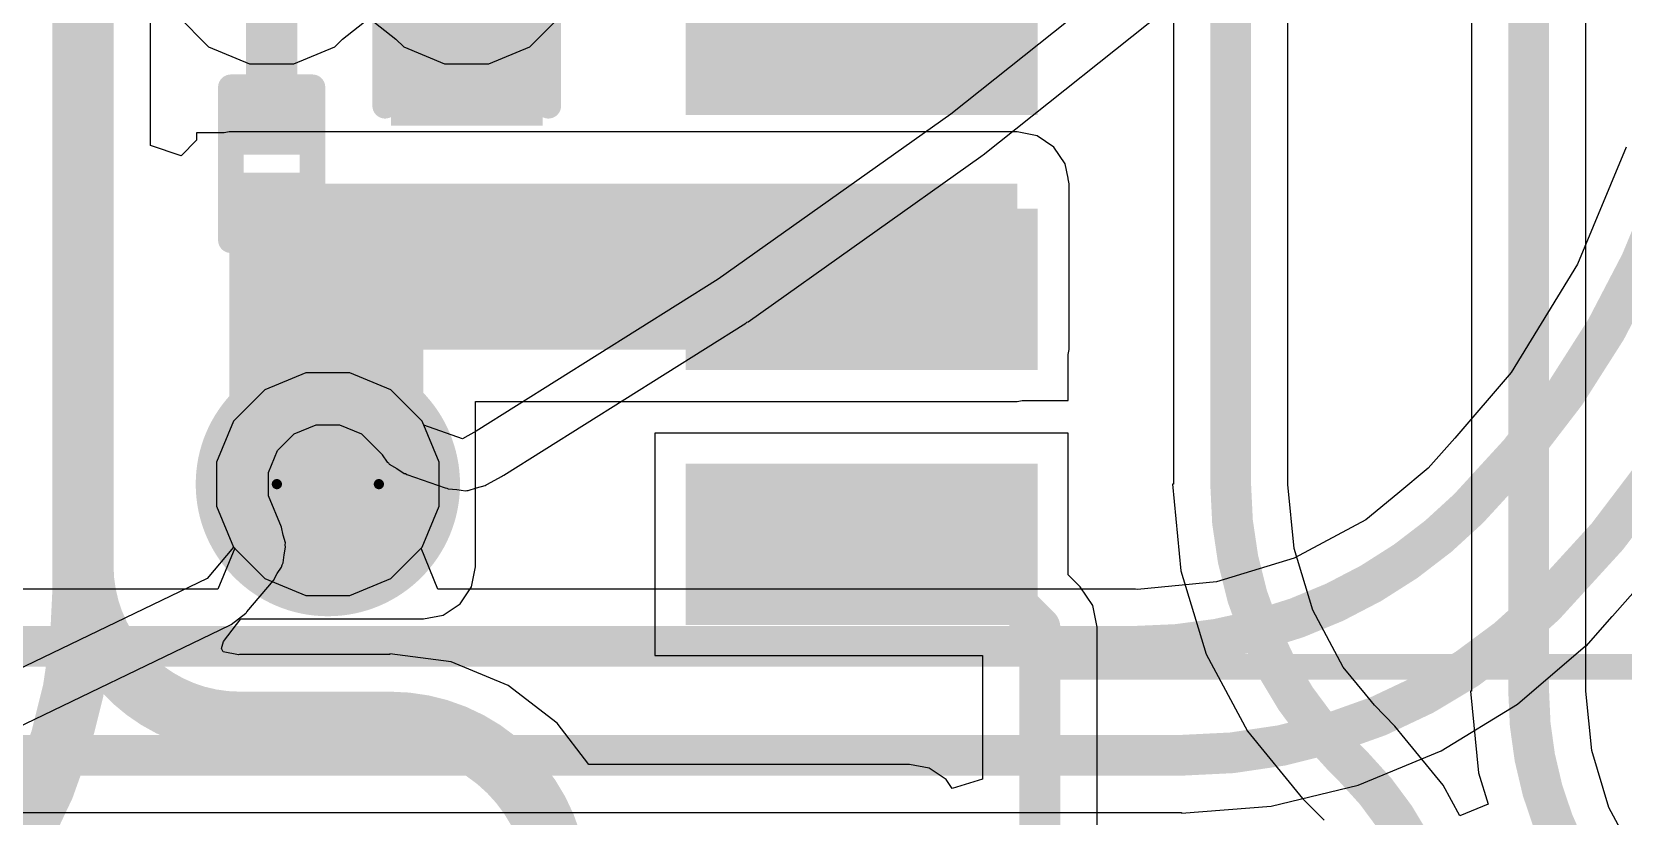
# Model space of a CAD drawing. Header units: inches. Extents: x -30 to 282, y -86 to 78.
# Drawn here: x 20.75 to 28.68, y -69.01 to -65.1 of the extents above; entities that cross this region are included whole.
import ezdxf

# ---------------------------------------------------------------- set-up
doc = ezdxf.new("R2010")
doc.units = ezdxf.units.IN
for name, color, linetype in [('Board Outline', 216, 'Continuous'), ('Bottom Layer', 5, 'Continuous'), ('Drill Drawing', 1, 'Continuous'), ('GND 01', 76, 'Continuous'), ('GND 02', 16, 'Continuous'), ('PWR', 156, 'Continuous'), ('SIG 01', 90, 'Continuous'), ('Top Layer', 1, 'Continuous'), ('Top Overlay', 2, 'Continuous'), ('Top Paste', 8, 'Continuous'), ('Top Solder', 216, 'Continuous'), ('Via Holes', 16, 'Continuous')]:
    doc.layers.add(name, color=color, linetype=linetype)

# ---------------------------------------------------------------- blocks, each defined once
blk = doc.blocks.new('SOIC_8_0_154___3_90___W______40')
at = {"layer": 'Top Layer'}
for points in [[(-3.475, 1.605), (-3.475, 2.205), (-1.925, 2.205), (-1.925, 1.605)], [(1.925, 1.605), (1.925, 2.205), (3.475, 2.205), (3.475, 1.605)], [(-3.475, 0.335), (-3.475, 0.935), (-1.925, 0.935), (-1.925, 0.335)], [(1.925, 0.335), (1.925, 0.935), (3.475, 0.935), (3.475, 0.335)], [(-3.475, -0.935), (-3.475, -0.335), (-1.925, -0.335), (-1.925, -0.935)], [(1.925, -0.935), (1.925, -0.335), (3.475, -0.335), (3.475, -0.935)], [(-3.475, -2.205), (-3.475, -1.605), (-1.925, -1.605), (-1.925, -2.205)], [(1.925, -2.205), (1.925, -1.605), (3.475, -1.605), (3.475, -2.205)]]:
    blk.add_hatch(color=1, dxfattribs=at).paths.add_polyline_path(points)
at = {"layer": 'Top Overlay'}
blk.add_hatch(color=2, dxfattribs=at).paths.add_polyline_path([(-1.8382, 1.6256), (-1.4826, 1.6256), (-1.4826, 2.2098), (-1.8382, 2.2098)])
at = {"layer": 'Top Paste'}
for points in [[(-3.475, 1.605), (-3.475, 2.205), (-1.925, 2.205), (-1.925, 1.605)], [(1.925, 1.605), (1.925, 2.205), (3.475, 2.205), (3.475, 1.605)], [(-3.475, 0.335), (-3.475, 0.935), (-1.925, 0.935), (-1.925, 0.335)], [(1.925, 0.335), (1.925, 0.935), (3.475, 0.935), (3.475, 0.335)], [(-3.475, -0.935), (-3.475, -0.335), (-1.925, -0.335), (-1.925, -0.935)], [(1.925, -0.935), (1.925, -0.335), (3.475, -0.335), (3.475, -0.935)], [(-3.475, -2.205), (-3.475, -1.605), (-1.925, -1.605), (-1.925, -2.205)], [(1.925, -2.205), (1.925, -1.605), (3.475, -1.605), (3.475, -2.205)]]:
    blk.add_hatch(color=8, dxfattribs=at).paths.add_polyline_path(points)
at = {"layer": 'Top Solder'}
for points in [[(-3.5766, 1.5034), (-3.5766, 2.3066), (-1.8234, 2.3066), (-1.8234, 1.5034)], [(1.8234, 1.5034), (1.8234, 2.3066), (3.5766, 2.3066), (3.5766, 1.5034)], [(-3.5766, 0.2334), (-3.5766, 1.0366), (-1.8234, 1.0366), (-1.8234, 0.2334)], [(1.8234, 0.2334), (1.8234, 1.0366), (3.5766, 1.0366), (3.5766, 0.2334)], [(-3.5766, -1.0366), (-3.5766, -0.2334), (-1.8234, -0.2334), (-1.8234, -1.0366)], [(1.8234, -1.0366), (1.8234, -0.2334), (3.5766, -0.2334), (3.5766, -1.0366)], [(-3.5766, -2.3066), (-3.5766, -1.5034), (-1.8234, -1.5034), (-1.8234, -2.3066)], [(1.8234, -2.3066), (1.8234, -1.5034), (3.5766, -1.5034), (3.5766, -2.3066)]]:
    blk.add_hatch(color=216, dxfattribs=at).paths.add_polyline_path(points)
at = {"layer": 'Top Overlay', "const_width": 0.127}
for points in [[(-1.8288, 2.5146), (1.8034, 2.5146)], [(-3.794, 2.0574), (-3.667, 1.9304)], [(-3.794, 1.8034), (-3.794, 2.0574)], [(-3.794, 1.8034), (-3.667, 1.9304)], [(-1.8288, -2.5146), (1.8034, -2.5146)]]:
    blk.add_lwpolyline(points, dxfattribs=at)
at = {"layer": 'Top Overlay', "const_width": 0.0635}
for points in [[(-1.8605, 2.5146, 1), (-1.7971, 2.5146, 1)], [(1.7716, 2.5146, 1), (1.8352, 2.5146, 1)], [(-3.8258, 2.0574, 1), (-3.7623, 2.0574, 1)], [(-3.8258, 2.0574, 1), (-3.7623, 2.0574, 1)], [(-3.6988, 1.9304, 1), (-3.6353, 1.9304, 1)], [(-3.6988, 1.9304, 1), (-3.6353, 1.9304, 1)], [(-3.8258, 1.8034, 1), (-3.7623, 1.8034, 1)], [(-3.8258, 1.8034, 1), (-3.7623, 1.8034, 1)], [(-1.8605, -2.5146, 1), (-1.7971, -2.5146, 1)], [(1.7716, -2.5146, 1), (1.8352, -2.5146, 1)]]:
    blk.add_lwpolyline(points, format="xyb", close=True, dxfattribs=at)
blk = doc.blocks.new('C___0402_51')
at = {"layer": 'Top Layer'}
for points in [[(-0.6985, -0.3175), (-0.6985, 0.3175), (-0.2413, 0.3175), (-0.2413, -0.3175)], [(0.2413, -0.3175), (0.2413, 0.3175), (0.6985, 0.3175), (0.6985, -0.3175)]]:
    blk.add_hatch(color=1, dxfattribs=at).paths.add_polyline_path(points)
at = {"layer": 'Top Paste'}
for points in [[(-0.6985, -0.3175), (-0.6985, 0.3175), (-0.2413, 0.3175), (-0.2413, -0.3175)], [(0.2413, -0.3175), (0.2413, 0.3175), (0.6985, 0.3175), (0.6985, -0.3175)]]:
    blk.add_hatch(color=8, dxfattribs=at).paths.add_polyline_path(points)
at = {"layer": 'Top Solder'}
for points in [[(-0.7585, -0.3775), (-0.7585, 0.3775), (-0.1813, 0.3775), (-0.1813, -0.3775)], [(0.1813, -0.3775), (0.1813, 0.3775), (0.7585, 0.3775), (0.7585, -0.3775)]]:
    blk.add_hatch(color=216, dxfattribs=at).paths.add_polyline_path(points)
at = {"layer": 'Top Overlay', "const_width": 0.127}
for points in [[(-0.7874, 0.4064), (-0.2794, 0.4064)], [(-0.7874, 0.4064), (-0.7874, -0.4064)], [(0.2794, 0.4064), (0.7874, 0.4064)], [(0.7874, 0.4064), (0.7874, -0.4064)], [(-0.7874, -0.4064), (-0.2794, -0.4064)], [(0.2794, -0.4064), (0.7874, -0.4064)]]:
    blk.add_lwpolyline(points, dxfattribs=at)
at = {"layer": 'Top Overlay', "const_width": 0.0635}
for points in [[(-0.8191, 0.4064, 1), (-0.7556, 0.4064, 1)], [(-0.8191, 0.4064, 1), (-0.7556, 0.4064, 1)], [(-0.3111, 0.4064, 1), (-0.2477, 0.4064, 1)], [(0.2477, 0.4064, 1), (0.3111, 0.4064, 1)], [(0.7556, 0.4064, 1), (0.8191, 0.4064, 1)], [(0.7556, 0.4064, 1), (0.8191, 0.4064, 1)], [(-0.8191, -0.4064, 1), (-0.7556, -0.4064, 1)], [(-0.8191, -0.4064, 1), (-0.7556, -0.4064, 1)], [(-0.3111, -0.4064, 1), (-0.2477, -0.4064, 1)], [(0.2477, -0.4064, 1), (0.3111, -0.4064, 1)], [(0.7556, -0.4064, 1), (0.8191, -0.4064, 1)], [(0.7556, -0.4064, 1), (0.8191, -0.4064, 1)]]:
    blk.add_lwpolyline(points, format="xyb", close=True, dxfattribs=at)
blk = doc.blocks.new('DSN0603_2_57')
at = {"layer": 'Top Layer'}
for points in [[(-0.3, 0.12), (-0.1, 0.12), (-0.1, -0.12), (-0.3, -0.12)], [(0.1, 0.12), (0.3, 0.12), (0.3, -0.12), (0.1, -0.12)]]:
    blk.add_hatch(color=1, dxfattribs=at).paths.add_polyline_path(points)
at = {"layer": 'Top Paste'}
for points in [[(-0.3, 0.12), (-0.1, 0.12), (-0.1, -0.12), (-0.3, -0.12)], [(0.1, 0.12), (0.3, 0.12), (0.3, -0.12), (0.1, -0.12)]]:
    blk.add_hatch(color=8, dxfattribs=at).paths.add_polyline_path(points)
at = {"layer": 'Top Solder'}
for points in [[(-0.355, 0.175), (-0.045, 0.175), (-0.045, -0.175), (-0.355, -0.175)], [(0.045, 0.175), (0.355, 0.175), (0.355, -0.175), (0.045, -0.175)]]:
    blk.add_hatch(color=216, dxfattribs=at).paths.add_polyline_path(points)
at = {"layer": 'Top Overlay', "const_width": 0.127}
for points in [[(0.381, 0.2032), (-0.381, 0.2032)], [(-0.381, -0.2032), (-0.381, 0.2032)], [(0.381, -0.2032), (0.381, 0.2032)], [(0.381, -0.2032), (-0.381, -0.2032)]]:
    blk.add_lwpolyline(points, dxfattribs=at)
at = {"layer": 'Top Overlay', "const_width": 0.0635}
for points in [[(-0.4128, 0.2032, 1), (-0.3493, 0.2032, 1)], [(-0.4128, 0.2032, 1), (-0.3493, 0.2032, 1)], [(0.3493, 0.2032, 1), (0.4128, 0.2032, 1)], [(0.3493, 0.2032, 1), (0.4128, 0.2032, 1)], [(-0.4128, -0.2032, 1), (-0.3493, -0.2032, 1)], [(-0.4128, -0.2032, 1), (-0.3493, -0.2032, 1)], [(0.3493, -0.2032, 1), (0.4128, -0.2032, 1)], [(0.3493, -0.2032, 1), (0.4128, -0.2032, 1)]]:
    blk.add_lwpolyline(points, format="xyb", close=True, dxfattribs=at)

msp = doc.modelspace()

# ---------------------------------------------------------------- hatches: boundary and pattern name
at = {"layer": 'Bottom Layer'}
h = msp.add_hatch(color=5, dxfattribs=at)
edge = h.paths.add_edge_path()
edge.add_arc((22.2254, -67.3565), 0.3, 0, 360)
at = {"layer": 'GND 01'}
h = msp.add_hatch(color=76, dxfattribs=at)
edge = h.paths.add_edge_path()
edge.add_arc((22.2254, -67.3565), 0.658, 0, 360)
at = {"layer": 'GND 02'}
h = msp.add_hatch(color=16, dxfattribs=at)
edge = h.paths.add_edge_path()
edge.add_arc((22.2254, -67.3565), 0.658, 0, 360)
at = {"layer": 'PWR'}
h = msp.add_hatch(color=156, dxfattribs=at)
edge = h.paths.add_edge_path()
edge.add_arc((22.2254, -67.3565), 0.3, 0, 360)
at = {"layer": 'SIG 01'}
h = msp.add_hatch(color=90, dxfattribs=at)
edge = h.paths.add_edge_path()
edge.add_arc((22.2254, -67.3565), 0.3, 0, 360)
at = {"layer": 'Top Layer'}
for points in [[(21.7343, -67.7691), (22.7008, -67.7691), (22.7008, -65.8606), (21.7343, -65.8606)], [(21.7343, -66.6865), (25.6579, -66.6865), (25.6579, -65.8606), (21.7343, -65.8606)]]:
    msp.add_hatch(color=1, dxfattribs=at).paths.add_polyline_path(points)
h = msp.add_hatch(color=1, dxfattribs=at)
edge = h.paths.add_edge_path()
edge.add_arc((22.2254, -67.3565), 0.3, 0, 360)
at = {"layer": 'Via Holes'}
h = msp.add_hatch(color=7, dxfattribs=at)
edge = h.paths.add_edge_path()
edge.add_arc((22.2254, -67.3565), 0.15, 0, 360)

# ---------------------------------------------------------------- linework, layer by layer
at = {"layer": 'Board Outline', "const_width": 0.254}
msp.add_lwpolyline([(37.4947, -16.4465, -2.502525), (-17.2929, -16.4465)], format="xyb", dxfattribs=at)
at = {"layer": 'Bottom Layer'}
for p, q in [((22.1152, -66.8025), (21.9116, -66.8868)), ((22.3356, -66.8025), (22.1152, -66.8025)), ((22.5393, -66.8868), (22.3356, -66.8025)), ((21.9116, -66.8868), (21.7558, -67.0427)), ((22.6951, -67.0427), (22.5393, -66.8868)), ((21.7558, -67.0427), (21.6714, -67.2463)), ((22.7794, -67.2463), (22.6951, -67.0427)), ((21.6714, -67.2463), (21.6714, -67.4667)), ((22.7794, -67.4667), (22.7794, -67.2463)), ((21.6714, -67.4667), (21.7558, -67.6703)), ((22.6951, -67.6703), (22.7794, -67.4667)), ((21.7558, -67.6703), (21.9116, -67.8261)), ((22.5393, -67.8261), (22.6951, -67.6703)), ((21.9116, -67.8261), (22.1152, -67.9105)), ((22.3356, -67.9105), (22.5393, -67.8261)), ((22.1152, -67.9105), (22.3356, -67.9105))]:
    msp.add_line(p, q, dxfattribs=at)
at = {"layer": 'Drill Drawing'}
for points, const_width in [([(22.4794, -67.3565, 1), (21.9714, -67.3565, 1)], 0.0508), ([(21.9587, -67.3565, 1), (21.9841, -67.3565, 1)], 0.0254), ([(22.4667, -67.3565, 1), (22.4921, -67.3565, 1)], 0.0254)]:
    msp.add_lwpolyline(points, format="xyb", close=True, dxfattribs=dict(at, const_width=const_width))
at = {"layer": 'PWR'}
for p, q in [((26.4393, -64.627), (25.3278, -65.5134)), ((25.4892, -65.7159), (26.6008, -64.8295)), ((21.4759, -65.0231), (21.6318, -65.179)), ((22.2985, -65.1399), (22.4312, -65.0357)), ((22.4312, -65.0357), (22.564, -65.1399)), ((23.2307, -65.179), (23.3865, -65.0231)), ((21.6318, -65.179), (21.8354, -65.2633)), ((22.0558, -65.2633), (22.2594, -65.179)), ((22.2594, -65.179), (22.2985, -65.1399)), ((22.564, -65.1399), (22.6031, -65.179)), ((22.6031, -65.179), (22.8067, -65.2633)), ((23.0271, -65.2633), (23.2307, -65.179)), ((21.8354, -65.2633), (22.0558, -65.2633)), ((22.8067, -65.2633), (23.0271, -65.2633)), ((25.3278, -65.5134), (24.1682, -66.3362)), ((24.3181, -66.5474), (25.4776, -65.7246)), ((25.4776, -65.7246), (25.4827, -65.7193)), ((25.4827, -65.7193), (25.4892, -65.7159)), ((24.1682, -66.3362), (22.9644, -67.0926)), ((23.1022, -67.3119), (24.306, -66.5554)), ((24.306, -66.5554), (24.3114, -66.5504)), ((24.3114, -66.5504), (24.3181, -66.5474)), ((22.1152, -66.8025), (21.9116, -66.8868)), ((22.3356, -66.8025), (22.1152, -66.8025)), ((22.5393, -66.8868), (22.3356, -66.8025)), ((21.9116, -66.8868), (21.7558, -67.0427)), ((22.6951, -67.0427), (22.5393, -66.8868)), ((21.7558, -67.0427), (21.6714, -67.2463)), ((21.9753, -67.1893), (22.0583, -67.1064)), ((22.0583, -67.1064), (22.1668, -67.0614)), ((22.1668, -67.0614), (22.2841, -67.0614)), ((22.2841, -67.0614), (22.3926, -67.1064)), ((22.3926, -67.1064), (22.4957, -67.2095)), ((22.7038, -67.0635), (22.6951, -67.0427)), ((22.8955, -67.1306), (22.7038, -67.0635)), ((22.9644, -67.0926), (22.8955, -67.1306)), ((21.9304, -67.2978), (21.9753, -67.1893)), ((21.6714, -67.2463), (21.6714, -67.4667)), ((22.4957, -67.2095), (22.4965, -67.2106)), ((22.4965, -67.2106), (22.5206, -67.2467)), ((22.5206, -67.2467), (22.5268, -67.2507)), ((22.5268, -67.2507), (22.5312, -67.2566)), ((22.5312, -67.2566), (22.5686, -67.2787)), ((21.9304, -67.4151), (21.9304, -67.2978)), ((22.5686, -67.2787), (22.6047, -67.3028)), ((22.6047, -67.3028), (22.6119, -67.3042)), ((22.6119, -67.3042), (22.6182, -67.308)), ((22.6182, -67.308), (22.81, -67.3751)), ((23.0208, -67.3573), (23.0897, -67.3192)), ((23.0897, -67.3192), (23.0953, -67.3145)), ((23.0953, -67.3145), (23.1022, -67.3119)), ((21.995, -67.5712), (21.9304, -67.4151)), ((22.81, -67.3751), (22.8173, -67.3761)), ((22.8173, -67.3761), (22.8239, -67.3795)), ((22.8239, -67.3795), (22.8671, -67.3831)), ((22.8671, -67.3831), (22.9101, -67.3892)), ((22.9101, -67.3892), (22.9172, -67.3874)), ((22.9172, -67.3874), (22.9245, -67.388)), ((22.9245, -67.388), (22.9659, -67.3748)), ((22.9659, -67.3748), (23.0079, -67.364)), ((23.0079, -67.364), (23.0138, -67.3595)), ((23.0138, -67.3595), (23.0208, -67.3573)), ((21.6714, -67.4667), (21.7558, -67.6703)), ((22.0028, -67.61), (21.995, -67.5712)), ((22.0138, -67.6481), (22.0028, -67.61)), ((22.0126, -67.6592), (22.0138, -67.6481)), ((22.0148, -67.6703), (22.0126, -67.6592)), ((21.7558, -67.6703), (21.6245, -67.8263)), ((21.9972, -67.7583), (22.0027, -67.7485)), ((22.0027, -67.7485), (22.007, -67.7091)), ((22.007, -67.7091), (22.0148, -67.6703)), ((21.6245, -67.8263), (20.4391, -68.3972)), ((21.9539, -67.837), (21.973, -67.8023)), ((21.973, -67.8023), (21.995, -67.7694)), ((21.995, -67.7694), (21.9972, -67.7583)), ((21.8226, -67.9931), (21.9539, -67.837)), ((20.5515, -68.6305), (21.7368, -68.0597)), ((21.7368, -68.0597), (21.74, -68.0573)), ((21.74, -68.0573), (21.7438, -68.0562)), ((21.7438, -68.0562), (21.7802, -68.027)), ((21.7802, -68.027), (21.8176, -67.9989)), ((21.8176, -67.9989), (21.8196, -67.9955)), ((21.8196, -67.9955), (21.8226, -67.9931))]:
    msp.add_line(p, q, dxfattribs=at)
at = {"layer": 'SIG 01'}
for p, q in [((28.6895, -65.6785), (28.448, -66.2616)), ((28.448, -66.2616), (28.1182, -66.7998)), ((22.1152, -66.8025), (21.9116, -66.8868)), ((22.3356, -66.8025), (22.1152, -66.8025)), ((22.5393, -66.8868), (22.3356, -66.8025)), ((28.1182, -66.7998), (27.8377, -67.1282)), ((21.9116, -66.8868), (21.7558, -67.0427)), ((22.6951, -67.0427), (22.5393, -66.8868)), ((21.7558, -67.0427), (21.6714, -67.2463)), ((22.7794, -67.2463), (22.6951, -67.0427)), ((27.8377, -67.1282), (27.7045, -67.2762)), ((21.6714, -67.2463), (21.6714, -67.4667)), ((22.7794, -67.4667), (22.7794, -67.2463)), ((27.7045, -67.2762), (27.5539, -67.4032)), ((27.7045, -67.2762), (27.7045, -67.2762)), ((27.7045, -67.2762), (27.7045, -67.2762)), ((27.5539, -67.4032), (27.3941, -67.5343)), ((21.6714, -67.4667), (21.7558, -67.6703)), ((22.6951, -67.6703), (22.7794, -67.4667)), ((27.3941, -67.5343), (27.0375, -67.725)), ((28.6228, -68.0134), (28.954, -67.6357)), ((21.7616, -67.6761), (21.6774, -67.8793)), ((21.7558, -67.6703), (21.7616, -67.6761)), ((22.6893, -67.6761), (22.6951, -67.6703)), ((22.7735, -67.8793), (22.6893, -67.6761)), ((27.0375, -67.725), (26.6505, -67.8424)), ((21.6774, -67.8793), (5.7968, -67.8793)), ((26.2473, -67.8793), (22.7735, -67.8793)), ((26.2567, -67.8811), (26.2473, -67.8793)), ((26.6505, -67.8424), (26.2567, -67.8811)), ((28.4914, -68.1632), (28.621, -68.0154)), ((28.621, -68.0154), (28.6228, -68.0134)), ((28.6228, -68.0134), (28.6228, -68.0134)), ((28.1497, -68.4516), (28.4883, -68.1623)), ((28.4883, -68.1623), (28.4902, -68.1641)), ((28.4902, -68.1641), (28.4903, -68.1642)), ((28.4903, -68.1642), (28.4914, -68.1632)), ((27.7688, -68.685), (28.1497, -68.4516)), ((27.3561, -68.8559), (27.7688, -68.685)), ((26.9217, -68.9602), (27.3561, -68.8559)), ((14.4025, -68.9919), (26.4764, -68.9919)), ((26.4764, -68.9952), (26.9217, -68.9602)), ((26.4764, -68.9919), (26.4764, -68.9919)), ((26.4764, -68.9919), (26.4764, -68.9952))]:
    msp.add_line(p, q, dxfattribs=at)
at = {"layer": 'SIG 01', "const_width": 0.2032}
for points in [[(49.1943, -40.3772, -0.547166), (-1.847, -82.8228)], [(48.7738, -41.3414, -0.533794), (-1.0139, -82.5286)], [(22.4265, -60.7975, -0.26958), (2.9261, -63.6188)], [(29.1661, -64.4355, -0.198922), (27.9059, -67.4776)], [(29.7631, -64.6595, -0.184231), (28.2847, -67.9585)], [(27.9059, -67.4776, -0.198958), (26.2473, -68.1642)], [(28.2847, -67.9585, -0.198793), (26.4764, -68.707)], [(31.0579, -68.4854, -0.414214), (25.6869, -73.8564)]]:
    msp.add_lwpolyline(points, format="xyb", dxfattribs=at)
at = {"layer": 'SIG 01', "const_width": 0.1016}
for points in [[(27.8551, -67.4776, 1), (27.9567, -67.4776, 1)], [(27.8551, -67.4776, 1), (27.9567, -67.4776, 1)], [(28.2339, -67.9585, 1), (28.3355, -67.9585, 1)], [(28.2339, -67.9585, 1), (28.3355, -67.9585, 1)], [(26.1965, -68.1642, 1), (26.2981, -68.1642, 1)], [(26.1965, -68.1642, 1), (26.2981, -68.1642, 1)], [(26.4256, -68.707, 1), (26.5272, -68.707, 1)], [(26.4256, -68.707, 1), (26.5272, -68.707, 1)]]:
    msp.add_lwpolyline(points, format="xyb", close=True, dxfattribs=at)
at = {"layer": 'SIG 01', "const_width": 0.2032}
for points in [[(5.7968, -68.1642), (26.2473, -68.1642)], [(6.1112, -68.707), (26.4764, -68.707)]]:
    msp.add_lwpolyline(points, dxfattribs=at)
at = {"layer": 'Top Layer'}
for p, q in [((27.9197, -62.3079), (27.9197, -68.3876)), ((28.4895, -68.3876), (28.4895, -62.3079)), ((26.4359, -62.8548), (26.4359, -67.3565)), ((27.0057, -67.3565), (27.0057, -62.8548)), ((21.3425, -65.6705), (21.3425, -64.418)), ((21.7093, -65.6066), (21.5716, -65.6066)), ((21.5716, -65.6066), (21.5716, -65.6439)), ((21.7343, -65.6016), (21.7093, -65.6066)), ((25.6579, -65.6016), (21.7343, -65.6016)), ((25.757, -65.6213), (25.6579, -65.6016)), ((21.4949, -65.722), (21.3425, -65.6705)), ((21.5716, -65.6439), (21.4949, -65.722)), ((25.841, -65.6775), (25.757, -65.6213)), ((25.8971, -65.7615), (25.841, -65.6775)), ((25.9113, -65.8325), (25.8971, -65.7615)), ((25.9119, -65.8325), (25.9113, -65.8325)), ((25.9119, -65.8356), (25.9119, -65.8325)), ((25.9168, -65.8606), (25.9119, -65.8356)), ((25.9168, -66.6865), (25.9168, -65.8606)), ((25.9119, -66.7115), (25.9168, -66.6865)), ((25.9119, -66.9405), (25.9119, -66.7115)), ((22.9598, -67.7691), (22.9598, -66.9454)), ((22.9598, -66.9454), (25.6579, -66.9454)), ((25.6579, -66.9454), (25.6829, -66.9405)), ((25.6829, -66.9405), (25.9119, -66.9405)), ((25.9119, -67.1025), (23.8539, -67.1025)), ((23.8539, -67.1025), (23.8539, -68.2105)), ((25.9119, -67.8076), (25.9119, -67.1025)), ((26.4359, -67.3565), (26.4307, -67.3565)), ((26.4307, -67.3565), (26.4733, -67.7884)), ((27.0052, -67.3587), (27.0057, -67.3565)), ((27.0365, -67.6764), (27.0052, -67.3587)), ((27.1298, -67.984), (27.0365, -67.6764)), ((22.9401, -67.8682), (22.9598, -67.7691)), ((25.9722, -67.8679), (25.9119, -67.8076)), ((26.4733, -67.7884), (26.5993, -68.2038)), ((22.8839, -67.9522), (22.9401, -67.8682)), ((25.9722, -67.868), (25.9722, -67.8679)), ((26.034, -67.9604), (25.9722, -67.868)), ((22.7999, -68.0083), (22.8839, -67.9522)), ((26.0557, -68.0694), (26.034, -67.9604)), ((27.2814, -68.2675), (27.1298, -67.984)), ((21.705, -68.1409), (21.7927, -68.028)), ((21.7927, -68.028), (22.7008, -68.028)), ((22.7008, -68.028), (22.7999, -68.0083)), ((21.696, -68.1758), (21.705, -68.1409)), ((26.0557, -69.5083), (26.0557, -68.0694)), ((26.0557, -68.0694), (26.0557, -68.0694)), ((21.7039, -68.1918), (21.696, -68.1758)), ((21.78, -68.2069), (21.7039, -68.1918)), ((21.7858, -68.2057), (21.78, -68.2069)), ((22.5344, -68.2057), (21.7858, -68.2057)), ((22.8392, -68.2422), (22.5344, -68.2021)), ((22.5344, -68.2021), (22.5344, -68.2057)), ((23.8539, -68.2105), (25.4859, -68.2105)), ((25.4859, -68.2105), (25.4859, -68.8262)), ((26.5993, -68.2038), (26.8039, -68.5866)), ((23.1233, -68.3599), (22.8392, -68.2422)), ((27.3918, -68.4021), (27.2814, -68.2675)), ((23.3672, -68.5471), (23.1233, -68.3599)), ((27.437, -68.4567), (27.3918, -68.4021)), ((27.5384, -68.5627), (27.437, -68.4567)), ((27.9197, -68.3876), (27.9152, -68.3876)), ((27.9152, -68.3876), (27.9553, -68.7946)), ((28.4895, -68.3878), (28.4895, -68.3876)), ((28.5185, -68.6826), (28.4895, -68.3878)), ((23.5246, -68.7523), (23.3672, -68.5471)), ((26.8039, -68.5866), (27.0792, -68.9221)), ((27.5895, -68.625), (27.5384, -68.5627)), ((27.7792, -68.8562), (27.5895, -68.625)), ((28.6045, -68.9663), (28.5185, -68.6826)), ((25.1208, -68.7523), (23.5246, -68.7523)), ((25.2199, -68.772), (25.1208, -68.7523)), ((25.3039, -68.8281), (25.2199, -68.772)), ((25.3335, -68.8724), (25.3039, -68.8281)), ((25.4859, -68.8262), (25.3335, -68.8724)), ((27.8612, -69.0094), (27.7792, -68.8562)), ((27.9553, -68.7946), (28.0027, -68.9508)), ((27.0792, -68.9221), (27.0792, -68.9221)), ((27.0792, -68.9221), (27.1859, -69.0303)), ((28.0027, -68.9508), (27.8612, -69.0094)), ((28.7443, -69.2277), (28.6045, -68.9663))]:
    msp.add_line(p, q, dxfattribs=at)
for points, const_width in [([(26.7208, -67.3565), (26.7208, -62.3731)], 0.2032), ([(28.2046, -68.3876), (28.2046, -62.3079)], 0.2032), ([(21.0058, -67.7623), (21.0058, -63.8465)], 0.3048), ([(21.9456, -65.5355), (21.9456, -64.7093)], 0.254), ([(24.8829, -67.6565), (25.0813, -67.8549)], 0.2032), ([(21.0058, -67.8915), (21.0058, -67.7623)], 0.3048), ([(25.0813, -67.8549), (25.5563, -67.8549)], 0.2032), ([(25.5563, -67.8549), (25.7708, -68.0694)], 0.2032), ([(25.7708, -73.012), (25.7708, -68.0694)], 0.2032), ([(21.7858, -68.5424), (22.5344, -68.5424)], 0.3048), ([(27.2843, -68.717), (27.3343, -68.7669)], 0.2032)]:
    msp.add_lwpolyline(points, dxfattribs=dict(at, const_width=const_width))
for points, const_width in [([(21.8821, -65.5355, 1), (22.0091, -65.5355, 1)], 0.127), ([(26.67, -67.3565, 1), (26.7716, -67.3565, 1)], 0.1016), ([(26.67, -67.3565, 1), (26.7716, -67.3565, 1)], 0.1016), ([(24.8321, -67.6565, 1), (24.9337, -67.6565, 1)], 0.1016), ([(20.9296, -67.7623, 1), (21.082, -67.7623, 1)], 0.1524), ([(20.9296, -67.7623, 1), (21.082, -67.7623, 1)], 0.1524), ([(20.9296, -67.7623, 1), (21.082, -67.7623, 1)], 0.1524), ([(20.9296, -67.8915, 1), (21.082, -67.8915, 1)], 0.1524), ([(20.9296, -67.8915, 1), (21.082, -67.8915, 1)], 0.1524), ([(25.0305, -67.8549, 1), (25.1321, -67.8549, 1)], 0.1016), ([(25.0305, -67.8549, 1), (25.1321, -67.8549, 1)], 0.1016), ([(25.5055, -67.8549, 1), (25.6071, -67.8549, 1)], 0.1016), ([(25.5055, -67.8549, 1), (25.6071, -67.8549, 1)], 0.1016), ([(25.72, -68.0694, 1), (25.8216, -68.0694, 1)], 0.1016), ([(25.72, -68.0694, 1), (25.8216, -68.0694, 1)], 0.1016), ([(28.1538, -68.3876, 1), (28.2554, -68.3876, 1)], 0.1016), ([(28.1538, -68.3876, 1), (28.2554, -68.3876, 1)], 0.1016), ([(21.7096, -68.5424, 1), (21.862, -68.5424, 1)], 0.1524), ([(21.7096, -68.5424, 1), (21.862, -68.5424, 1)], 0.1524), ([(22.4582, -68.5424, 1), (22.6106, -68.5424, 1)], 0.1524), ([(22.4582, -68.5424, 1), (22.6106, -68.5424, 1)], 0.1524), ([(27.2335, -68.717, 1), (27.3351, -68.717, 1)], 0.1016), ([(27.2335, -68.717, 1), (27.3351, -68.717, 1)], 0.1016), ([(27.2835, -68.7669, 1), (27.3851, -68.7669, 1)], 0.1016), ([(27.2835, -68.7669, 1), (27.3851, -68.7669, 1)], 0.1016)]:
    msp.add_lwpolyline(points, format="xyb", close=True, dxfattribs=dict(at, const_width=const_width))
for points, const_width in [([(27.2843, -68.717, -0.198912), (26.7208, -67.3565)], 0.2032), ([(21.7858, -68.5424, -0.414214), (21.0058, -67.7623)], 0.3048), ([(21.0058, -67.8915, -0.198912), (20.2618, -69.6875)], 0.3048), ([(30.0017, -70.1846, -0.414214), (28.2046, -68.3876)], 0.2032), ([(22.5344, -68.5424, -0.414185), (23.3719, -69.3798)], 0.3048), ([(27.3343, -68.7669, -0.198912), (27.8169, -69.932)], 0.2032)]:
    msp.add_lwpolyline(points, format="xyb", dxfattribs=dict(at, const_width=const_width))

# ---------------------------------------------------------------- block references
msp.add_blockref('SOIC_8_0_154___3_90___W______40', (27.5829, -65.7515))
for name, p, rotation in [('C___0402_51', (22.9169, -65.7515), 90), ('DSN0603_2_57', (21.9456, -65.7606), 270)]:
    msp.add_blockref(name, p, dxfattribs=dict(rotation=rotation))

doc.saveas('drawing.dxf')
